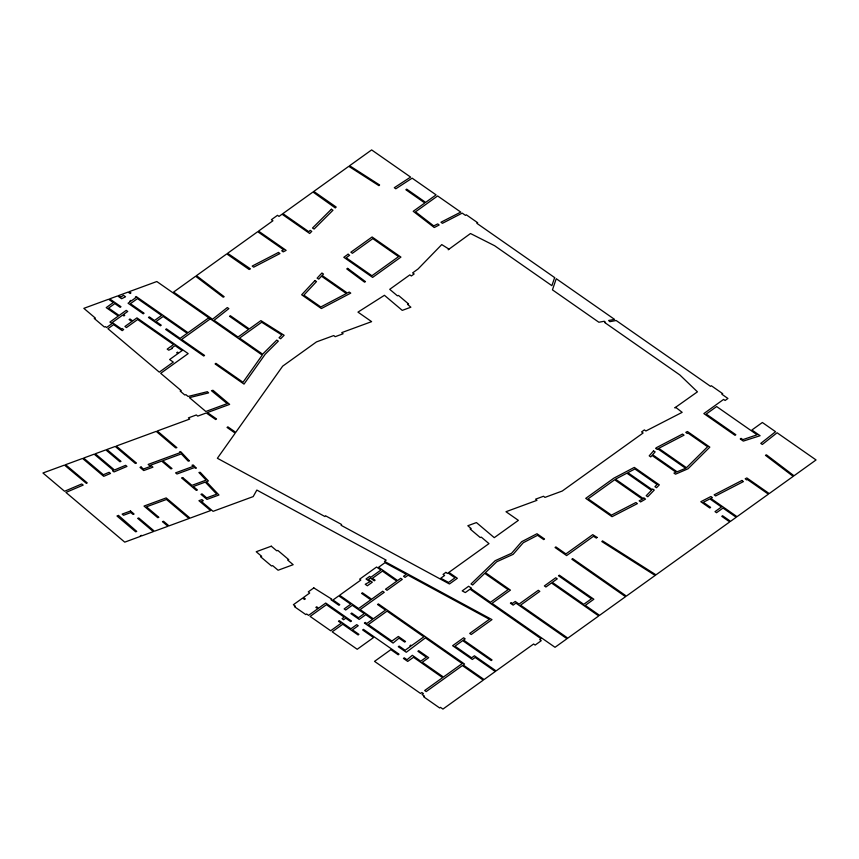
<?xml version="1.0" encoding="UTF-8"?>
<svg xmlns="http://www.w3.org/2000/svg" width="859" height="859" viewBox="0 0 859 859"><rect width="100%" height="100%" fill="white"/><g stroke="black" fill="none" stroke-linecap="round" stroke-linejoin="round"><path stroke-width="1.29" d="M208.78 317.798L188.014 332.701L136.173 296.538L135.346 297.128L135.958 297.558L131.352 300.865L130.74 300.435L129.924 301.026L130.536 301.455L128.066 303.227L143.249 313.814L144.076 313.224L130.418 303.699L137.494 298.621L161.578 315.425L154.502 320.504L149.283 316.864L148.467 317.454L160.429 325.797L161.256 325.207L156.037 321.567L163.113 316.499L187.187 333.292L180.111 338.371L166.463 328.847L165.647 329.437L203.744 356.013L204.56 355.422L181.646 339.445L210.315 318.861M554.646 277.586L551.875 285.671L494.623 245.728L470.496 233.519L448.205 249.754L448.881 249.067L441.751 244.59L418.043 268.996L412.621 272.894L414.156 273.967L411.354 275.975L409.818 274.901L389.718 289.333L397.395 295.818L398.479 295.421L408.594 303.979L407.52 304.376L410.87 307.211L402.259 310.378L384.424 295.303L357.967 312.118L371.625 321.642L341.742 332.616L343.106 333.775L335.139 336.707L333.775 335.547L316.456 341.914L282.654 366.17L235.753 432.356L227.871 426.859L227.044 427.449L235.205 433.14L217.381 458.276L325.003 516.57L325.454 515.754L341.581 524.495L341.12 525.311L449.44 583.98L457.353 578.3L448.892 572.395L488.975 543.618L481.298 537.133L480.213 537.53L470.098 528.972L471.172 528.575L467.822 525.74L476.434 522.573L494.269 537.659L518.364 520.361L505.983 511.717L536.95 500.335L535.587 499.176L543.554 496.244L544.917 497.404L562.237 491.037L643.112 432.99L641.576 431.927L644.368 429.919L645.904 430.982L682.164 412.341L675.765 407.391L674.798 407.875L697.433 391.833L679.834 374.943L604.79 322.587L605.531 322.458L604.328 321.255L598.863 322.243L552.444 289.859L556.256 278.713L614.561 319.387L608.601 320.471L609.804 321.674L616.171 320.514L710.533 386.335L711.349 385.745L722.698 393.669L721.882 394.26L727.917 398.469L725.125 400.477L723.589 399.414L703.854 413.576L735.014 435.32L735.841 434.729L706.205 414.059L716.653 406.565L757.112 434.794L742.863 439.625L741.059 438.369L740.233 438.96L743.303 441.096L760.108 435.717L751.915 429.994L762.362 422.499L775.548 431.701L760.773 443.394L762.33 444.457L777.084 432.775L816.05 459.952L794.006 475.779L766.411 454.819L765.466 455.324L793.19 476.369L769.213 493.571L746.825 477.948L745.183 478.796L746.643 479.913L747.405 479.515L768.397 494.161L737.022 516.678L710.844 498.413L712.369 497.619L710.919 496.502L700.815 501.72L709.802 507.991L710.618 507.401L703.306 502.3L709.888 498.907L721.474 506.993L715.01 511.631L716.546 512.705L723.01 508.066L736.206 517.268L730.558 521.316L722.58 515.754L721.764 516.345L729.742 521.907L655.986 574.843L602.503 540.88L601.826 541.557L655.159 575.433L626.372 596.092L572.663 558.629L571.836 559.209L625.545 596.683L599.55 615.345L585.29 605.391L593.848 599.249L559.338 575.176L558.511 575.766L591.486 598.777L583.755 604.317L552.316 582.391L557.255 578.848L555.719 577.774L544.37 585.924L545.905 586.987L551.489 582.982L598.734 615.935L567.81 638.13L520.565 605.176L539.817 591.357L538.282 590.294L519.029 604.102L515.228 601.45L512.436 603.458L511.202 602.599L510.386 603.19L513.145 605.123L515.937 603.115L566.983 638.72L555.021 647.299L492.024 603.351L510.439 590.122L485.421 572.663L496.717 561.775L513.134 554.345L523.238 542.748L537.573 535.307L543.704 539.592L544.531 539.001L536.982 533.74L521.681 541.685L511.588 553.271L495.192 560.691L471.022 583.98L472.622 585L484.723 573.34L508.088 589.65L490.489 602.277L470.85 588.587L471.462 588.147L468.638 586.268L462.196 590.895L465.299 592.57L470.034 589.177L541.009 638.688L539.699 639.633L541.234 640.707L535.146 645.077L533.611 644.003L496.105 670.922L474.415 655.793L471.623 657.801L454.969 646.183L462.7 640.631L491.219 660.539L492.046 659.948L463.516 640.041L465.159 638.86L463.635 637.797L452.607 645.7L472.332 659.465L475.134 657.457L495.278 671.513L484.1 679.544L463.237 664.995L464.558 664.05L378.357 603.909L377.531 604.5L385.508 610.073L373.332 618.802L360.146 609.6L384.241 592.313L382.706 591.239L371.614 599.206L362.401 592.785L361.585 593.376L370.787 599.797L358.611 608.537L339.595 595.266L360.834 580.029L359.631 579.191L376.575 567.026L380.902 570.043L370.863 577.248L369.638 576.389L366.02 578.987L369.95 581.726L365.225 584.249L367.373 585.752L372.301 582.209L368.371 579.471L370.347 578.053L374.277 580.791L375.104 580.201L372.398 578.322L382.438 571.117L396.794 581.135L385.508 589.231L387.044 590.305L402.27 579.374L400.734 578.3L397.61 580.544L378.594 567.273L384.961 562.709L406.328 574.284L403.537 576.292L405.072 577.366L408.057 575.219L489.405 619.285L469.712 633.427L471.247 634.49L491.982 619.618L384.456 561.378L386.185 560.132L256.841 490.07L253.19 496.599L213.064 511.341L201.382 501.463L203.315 500.743L201.951 499.594L198.934 500.7L210.627 510.579L190.086 518.127L166.184 497.919L144.011 506.069L157.798 517.719L158.872 517.322L146.449 506.821L166.474 499.466L189.012 518.525L168.987 525.88L163.521 521.252L162.448 521.649L167.913 526.277L154.437 531.227L138.739 517.956L137.665 518.353L153.364 531.624L141.95 535.812L141.402 535.35L140.328 535.748L140.876 536.209L124.738 542.147L65.928 492.432L83.194 485.077L81.723 483.971L64.554 491.273L42.95 472.998L64.479 465.095L86.383 483.37L87.242 482.908L65.552 464.698L82.561 458.448L103.714 476.337L110.521 473.438L109.114 472.3L103.381 474.737L83.634 458.051L94.2 454.164L113.463 470.442L112.604 470.807L114.011 471.945L126.96 466.426L125.639 465.31L114.483 470.002L95.285 453.767L105.85 449.891L119.916 461.777L120.99 461.38L106.924 449.493L115.213 446.444L135.368 463.484L136.441 463.087L116.287 446.046L156.209 431.379L175.59 447.84L176.9 447.668L157.283 430.982L189.764 419.042L188.389 417.893L196.357 414.961L197.72 416.121L206.289 412.975L215.695 419.536L216.522 418.945L207.384 412.567L229.654 404.385L212.989 390.297L211.421 390.684L227.206 403.623L205.827 411.482L189.452 397.642L208.64 392.874L207.373 391.693L188.078 396.471L185.888 394.625L184.814 395.022L180.165 391.092L181.238 390.695L160.697 373.321L188.164 353.607L136.935 317.873L132.715 320.901L129.956 318.979L129.129 319.569L131.889 321.491L124.931 326.484L126.466 327.558L137.655 319.527L173.539 344.566L167.194 349.119L168.729 350.193L172.283 348.507L171.671 348.078L175.075 345.64L182.129 350.558L178.726 353.006L177.502 352.147L176.675 352.738L177.899 353.597L169.631 359.534L173.303 362.101L159.302 372.151L107.923 328.707L113.603 324.638L122.193 330.629L123.664 329.566L122.139 328.492L121.473 328.965L112.271 322.544L122.687 315.07L123.911 315.929L124.738 315.339L123.513 314.48L127.733 311.452L126.198 310.378L119.133 315.457L108.578 308.091L114.827 303.603L120.163 307.329L120.99 306.738L109.673 298.846L117.619 295.936L121.624 298.728L125.532 296.795L123.385 295.292L120.915 297.064L118.714 295.528L128.109 292.081L130.138 293.488L130.955 292.898L129.204 291.673L156.81 281.527L262.253 355.089L243.011 382.244L215.91 363.346L215.094 363.937L244.02 384.113L265.184 354.252L278.348 341.109L276.748 340.1L262.629 354.187L239.564 338.102L261.684 322.232L281.859 334.946L279.057 337.77L280.646 338.768L284.146 335.278L260.9 320.622L249.303 328.943L230.352 315.725L229.525 316.305L248.487 329.534L238.04 337.039L214.074 320.321L228.859 308.628L227.302 307.565L212.549 319.247L173.582 292.071L195.627 276.244L223.222 297.203L224.167 296.699L196.453 275.653L226.776 253.888L249.174 269.511L250.431 268.856L227.603 253.298L257.711 231.694L283.642 249.776L281.731 250.764L283.191 251.891L286.133 250.356L258.527 231.103L272.937 220.752L271.401 219.689L277.489 215.319L279.025 216.393L282.053 214.213L309.659 233.476L311.774 231.372L310.174 230.352L308.811 231.715L282.879 213.623L312.977 192.019L335.289 207.942L336.191 207.051L313.803 191.428L348.775 166.324L378.905 185.641L379.603 184.964L349.592 165.733L371.636 149.917L410.602 177.094L394.302 187.702L395.816 188.787L412.137 178.167L436.093 194.886L425.645 202.38L406.694 189.152L405.867 189.742L424.818 202.971L413.222 211.293L434.267 227.528L439.153 225.004L437.714 223.898L433.763 225.917L415.509 211.829L437.628 195.949L460.768 212.098L440.968 222.234L442.406 223.329L462.217 213.107L465.503 215.394L466.319 214.814L477.668 222.728L476.852 223.319L554.646 277.586M653.516 450.878L649.211 455.839L650.757 456.913L652.013 455.463L676.044 472.235L673.95 473.094L675.496 474.179L688.027 468.789L709.824 447.131L687.425 431.508L685.793 432.367L687.254 433.484L688.016 433.086L707.591 446.744L686.491 467.715L658.713 448.344L684.011 435.169L682.561 434.053L656.222 447.764L655.642 448.43L657.275 449.418L657.769 448.838L685.654 468.295L677.096 471.806L652.647 454.744L655.149 451.866L653.516 450.878M314.909 280.539L301.659 294.787L321.384 308.542L350.751 293.112L349.216 292.039L347.315 293.037L322.146 275.481L323.467 274.075L321.921 273.001L317.121 278.155L318.743 279.154L321.491 276.19L346.36 293.542L320.794 306.974L303.861 295.152L316.52 281.548L314.909 280.539M643.928 498.091L643.391 498.649L615.484 479.182L626.909 473.18L651.455 490.306L646.193 495.74L647.804 496.749L654.268 490.059L652.657 489.05L652.121 489.609L627.854 472.675L634.898 468.971L657.092 484.465L654.934 486.699L656.544 487.708L659.315 484.841L634.307 467.403L613.949 478.109L585.741 498.36L612.027 516.699L637.378 503.621L635.918 502.504L611.447 515.121L588.093 498.832L614.657 479.762L642.435 499.143L639.171 500.818L640.621 501.946L645.528 499.1L643.928 498.091M331.359 209.252L312.504 228.032L314.104 229.052L332.959 210.262L331.359 209.252M597.069 537.433L596.382 538.11L593.505 536.284L566.629 555.58L555.054 547.505L555.88 546.915L565.909 553.915L592.721 534.674L597.069 537.433M113.291 302.54L106.215 307.619L118.306 316.048L109.92 322.071L112.067 323.564L106.537 327.537L105.442 326.613L104.368 327.011L94.243 318.453L95.317 318.055L83.838 308.349L108.588 299.254L113.291 302.54M348.078 254.221L343.804 257.292L372.634 277.403L400.928 257.099L372.097 236.987L350.869 252.213L352.405 253.287L372.806 238.641L398.576 256.626L371.926 275.75L346.156 257.775L349.613 255.295L348.078 254.221M313.814 587.9L308.295 591.851L309.691 593.032L303.41 597.542L305.332 598.884L304.516 599.475L302.583 598.122L293.37 604.736L295.303 606.089L294.476 606.679L305.825 614.593L306.652 614.002L308.585 615.355L317.798 608.741L315.865 607.388L316.681 606.798L318.614 608.151L325.722 603.05L351.492 621.025L350.665 621.615L345.758 618.19L343.621 619.726L342.086 618.663L344.223 617.127L326.431 604.715L310.12 616.418L330.672 630.764L341.227 623.183L338.467 621.25L339.294 620.66L350.944 628.799L356.71 624.665L358.235 625.739L352.48 629.862L358.922 634.361L358.106 634.951L342.762 624.246L332.208 631.827L357.204 649.275L373.525 637.561L362.627 629.958L363.454 629.368L399.038 654.193L398.211 654.783L390.856 649.651L374.535 661.366L420.545 693.46L421.866 692.515L423.401 693.589L422.08 694.534L424.539 696.241L423.712 696.832L439.658 707.966L440.484 707.376L442.943 709.083L483.273 680.135L462.41 665.585L426.193 691.581L424.657 690.507L442.621 677.622L413.48 657.285L407.724 661.419L403.429 658.423L404.256 657.833L407.016 659.755L412.309 655.31L420.749 661.194L426.343 657.178L417.904 651.294L418.73 650.703L428.695 657.661L422.284 662.257L443.448 677.032L462.196 663.567L425.388 637.883L406.275 652.26L398.297 646.698L399.124 646.108L405.104 650.274L410.699 646.269L409.926 645.721L410.742 645.13L411.515 645.678L423.852 636.82L387.044 611.136L368.296 624.6L391.908 641.072L398.329 636.476L405.523 641.49L404.707 642.081L399.038 638.13L393.078 643.058L364.399 623.043L365.225 622.453L366.761 623.527L372.516 619.393L365.762 614.69L359.191 619.414L350.901 613.637L351.728 613.047L358.471 617.75L364.237 613.616L352.265 605.273L345.694 609.997L344.158 608.924L350.74 604.199L338.768 595.856L333.013 599.99L339.767 604.693L338.94 605.284L330.994 599.743L331.789 599.174L313.814 587.9M445.875 572.384L443.072 574.392L444.608 575.466L440.764 578.225L448.559 582.445L455.002 577.817L448.065 572.985L447.41 573.458L445.875 572.384M347.659 268.373L346.746 268.899L364.56 282.16L365.472 281.634L347.659 268.373M278.488 252.449L252.213 266.065L253.673 267.181L279.948 253.566L278.488 252.449M741.94 480.471L714.162 494.827L715.622 495.944L743.4 481.588L741.94 480.471M141.091 467.017L140.017 467.414L143.732 470.56L152.945 467.167L150.593 465.181L161.685 461.111L170.93 468.928L172.004 468.531L162.759 460.714L181.313 453.896L188.121 461.09L189.442 460.918L180.787 451.77L179.477 451.952L180.154 452.661L148.156 464.418L150.508 466.416L143.442 469.003L141.091 467.017M193.146 466.394L175.58 472.858L176.943 474.007L194.317 467.629L196.324 468.187L193.329 465.03L192.019 465.202L193.146 466.394M182.666 477.55L181.593 477.937L196.314 490.382L197.387 489.984L193.286 486.516L205.29 482.103L216.704 494.172L206.686 497.855L202.037 493.914L200.963 494.312L206.976 499.401L218.959 494.999L206.385 481.706L208.404 480.965L200.211 472.3L198.901 472.482L206.149 480.127L191.911 485.356L182.666 477.55M118.478 515.443L116.974 516.001L135.679 531.818L136.753 531.42L118.478 515.443M130.536 511.019L122.139 514.101L123.503 515.26L130.826 512.565L133.016 514.423L134.09 514.026L130.536 511.019M271.283 546.195L256.218 551.736L261.684 556.364L260.61 556.761L271.551 566.006L272.625 565.609L278.101 570.236L293.166 564.696L287.701 560.079L288.774 559.681L277.833 550.426L276.759 550.823L271.283 546.195"/></g></svg>
